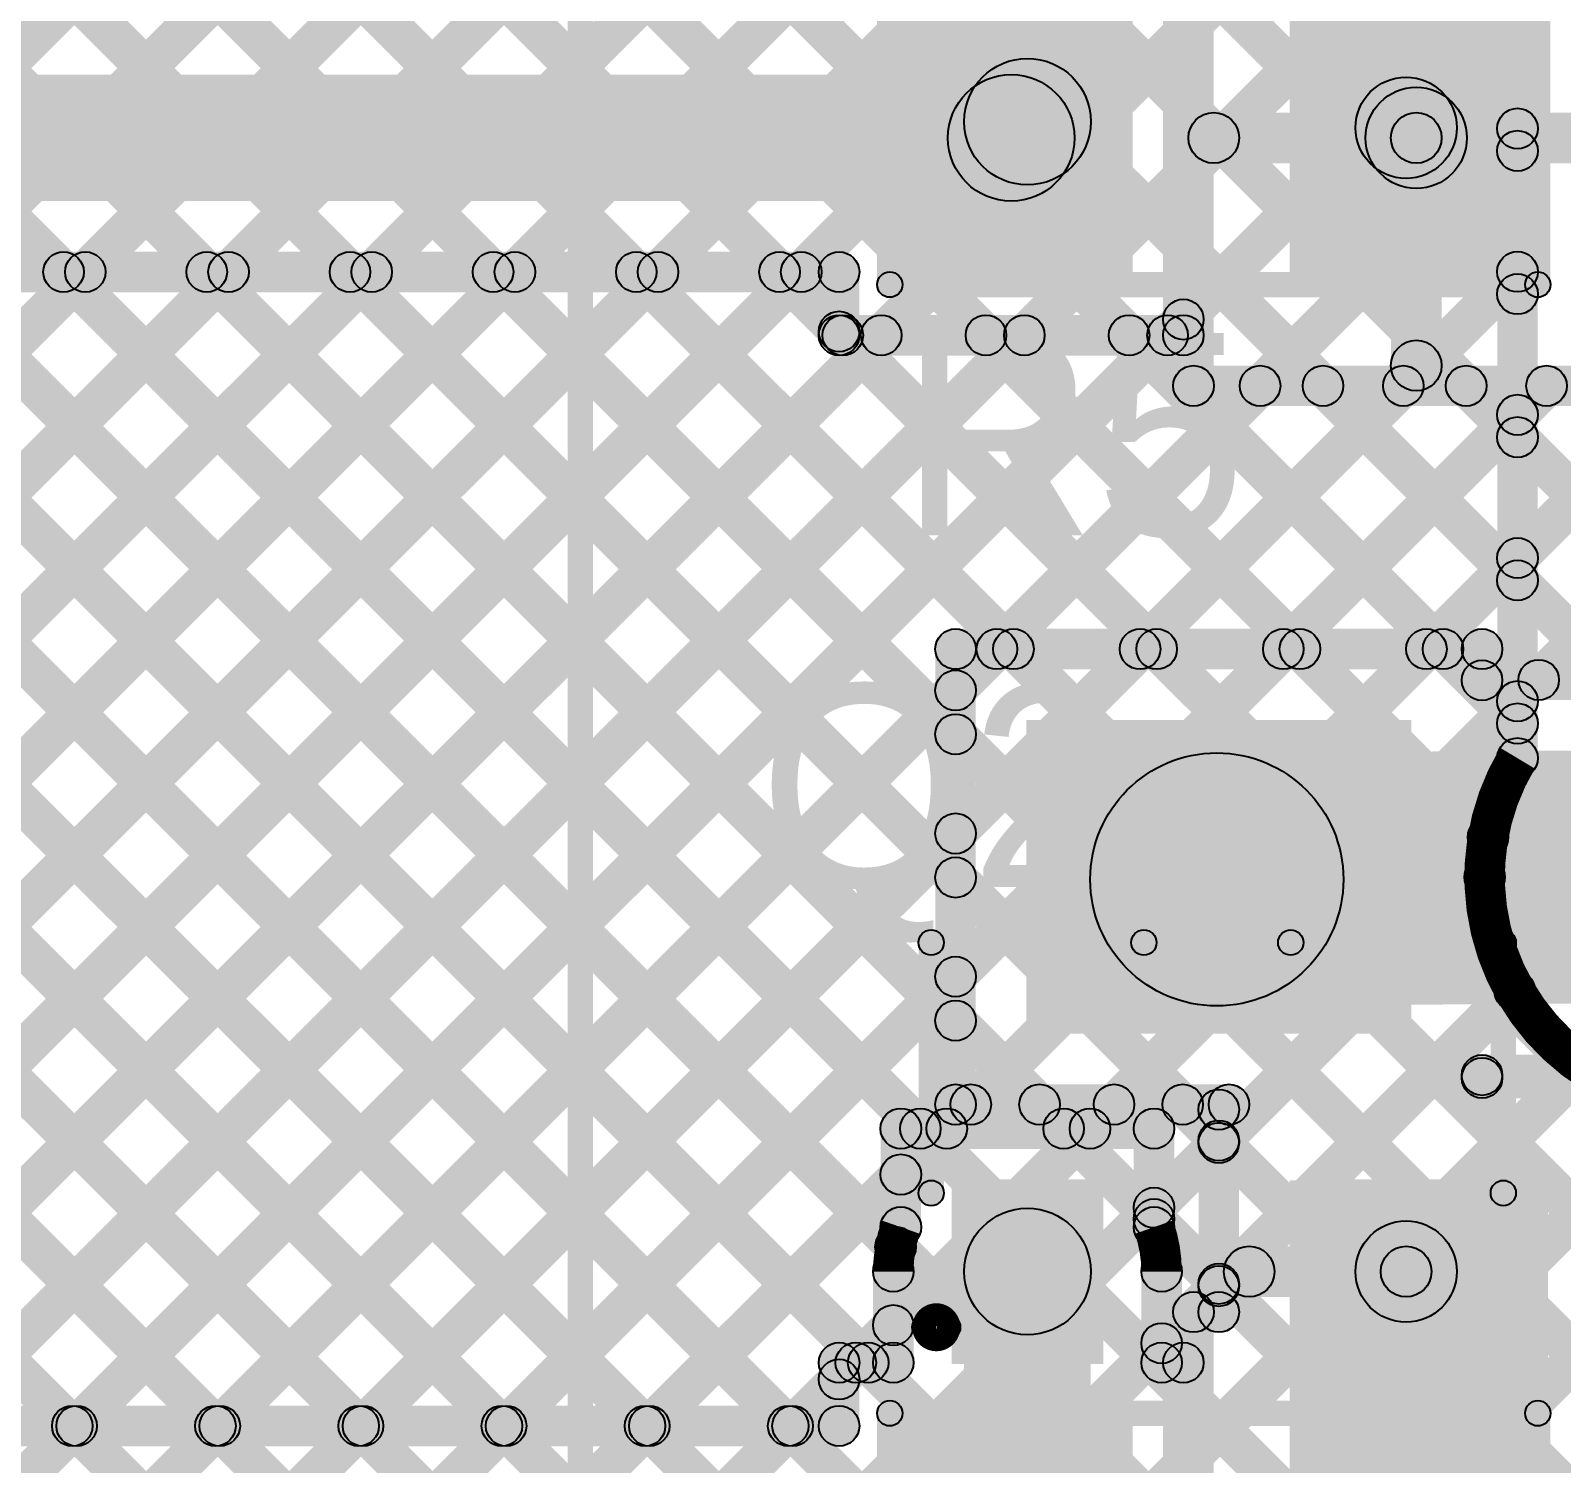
# Model space of a CAD drawing. Header units: millimetres. Extents: x 0.01 to 3.4, y 0.01 to 2.05.
# Drawn here: x 2.6513 to 2.9537, y 0.2621 to 0.5452 of the extents above; entities that cross this region are included whole.
import ezdxf

# ---------------------------------------------------------------- set-up
doc = ezdxf.new("R2010")
doc.units = ezdxf.units.MM
doc.header["$MEASUREMENT"] = 0
for name, color, linetype in [('BottomLayer', 5, 'Continuous'), ('TopLayer', 1, 'Continuous'), ('TopOverlay', 2, 'Continuous'), ('TopPaste', 8, 'Continuous'), ('TopSolder', 216, 'Continuous')]:
    doc.layers.add(name, color=color, linetype=linetype)

# ---------------------------------------------------------------- blocks, each defined once
blk = doc.blocks.new('ESP8285_6')
at = {"layer": 'TopOverlay'}
blk.add_hatch(color=2, dxfattribs=at).paths.add_polyline_path([(-0.16154, 1.61573), (-0.16154, 1.62073), (0.567, 1.62073), (0.567, 1.61573)])
blk = doc.blocks.new('RES_0805_37')
at = {"layer": 'TopLayer'}
for points in [[(-0.06, 0.025), (-0.02, 0.025), (-0.02, -0.025), (-0.06, -0.025)], [(0.02, 0.025), (0.06, 0.025), (0.06, -0.025), (0.02, -0.025)]]:
    blk.add_hatch(color=1, dxfattribs=at).paths.add_polyline_path(points)
at = {"layer": 'TopOverlay'}
h = blk.add_hatch(color=2, dxfattribs=at)
edge = h.paths.add_edge_path()
edge.add_arc((-0.064, 0.029), 0.0025, 0, 360)
h = blk.add_hatch(color=2, dxfattribs=at)
edge = h.paths.add_edge_path()
edge.add_arc((-0.064, 0.029), 0.0025, 0, 360)
for points in [[(0.064, 0.0315), (0.064, 0.0265), (-0.064, 0.0265), (-0.064, 0.0315)], [(-0.0665, 0.029), (-0.0615, 0.029), (-0.0615, -0.029), (-0.0665, -0.029)], [(0.0615, 0.029), (0.0665, 0.029), (0.0665, -0.029), (0.0615, -0.029)], [(0.064, -0.0265), (0.064, -0.0315), (-0.064, -0.0315), (-0.064, -0.0265)]]:
    blk.add_hatch(color=2, dxfattribs=at).paths.add_polyline_path(points)
h = blk.add_hatch(color=2, dxfattribs=at)
edge = h.paths.add_edge_path()
edge.add_arc((0.064, 0.029), 0.0025, 0, 360)
h = blk.add_hatch(color=2, dxfattribs=at)
edge = h.paths.add_edge_path()
edge.add_arc((0.064, 0.029), 0.0025, 0, 360)
h = blk.add_hatch(color=2, dxfattribs=at)
edge = h.paths.add_edge_path()
edge.add_arc((-0.064, -0.029), 0.0025, 0, 360)
h = blk.add_hatch(color=2, dxfattribs=at)
edge = h.paths.add_edge_path()
edge.add_arc((-0.064, -0.029), 0.0025, 0, 360)
h = blk.add_hatch(color=2, dxfattribs=at)
edge = h.paths.add_edge_path()
edge.add_arc((0.064, -0.029), 0.0025, 0, 360)
h = blk.add_hatch(color=2, dxfattribs=at)
edge = h.paths.add_edge_path()
edge.add_arc((0.064, -0.029), 0.0025, 0, 360)
at = {"layer": 'TopPaste'}
for points in [[(-0.06, 0.025), (-0.02, 0.025), (-0.02, -0.025), (-0.06, -0.025)], [(0.02, 0.025), (0.06, 0.025), (0.06, -0.025), (0.02, -0.025)]]:
    blk.add_hatch(color=8, dxfattribs=at).paths.add_polyline_path(points)
at = {"layer": 'TopSolder'}
for points in [[(-0.064, 0.029), (-0.016, 0.029), (-0.016, -0.029), (-0.064, -0.029)], [(0.016, 0.029), (0.064, 0.029), (0.064, -0.029), (0.016, -0.029)]]:
    blk.add_hatch(color=216, dxfattribs=at).paths.add_polyline_path(points)
at = {"layer": 'TopOverlay'}
for centre in [(-0.064, 0.029), (-0.064, 0.029), (0.064, 0.029), (0.064, 0.029), (-0.064, -0.029), (-0.064, -0.029), (0.064, -0.029), (0.064, -0.029)]:
    blk.add_circle(centre, 0.0025, dxfattribs=at)
blk = doc.blocks.new('RES_0805_52')
at = {"layer": 'TopLayer'}
for points in [[(-0.06, 0.025), (-0.02, 0.025), (-0.02, -0.025), (-0.06, -0.025)], [(0.02, 0.025), (0.06, 0.025), (0.06, -0.025), (0.02, -0.025)]]:
    blk.add_hatch(color=1, dxfattribs=at).paths.add_polyline_path(points)
at = {"layer": 'TopOverlay'}
h = blk.add_hatch(color=2, dxfattribs=at)
edge = h.paths.add_edge_path()
edge.add_arc((-0.064, 0.029), 0.0025, 0, 360)
h = blk.add_hatch(color=2, dxfattribs=at)
edge = h.paths.add_edge_path()
edge.add_arc((-0.064, 0.029), 0.0025, 0, 360)
for points in [[(0.064, 0.0315), (0.064, 0.0265), (-0.064, 0.0265), (-0.064, 0.0315)], [(-0.0665, 0.029), (-0.0615, 0.029), (-0.0615, -0.029), (-0.0665, -0.029)], [(0.0615, 0.029), (0.0665, 0.029), (0.0665, -0.029), (0.0615, -0.029)], [(0.064, -0.0265), (0.064, -0.0315), (-0.064, -0.0315), (-0.064, -0.0265)]]:
    blk.add_hatch(color=2, dxfattribs=at).paths.add_polyline_path(points)
h = blk.add_hatch(color=2, dxfattribs=at)
edge = h.paths.add_edge_path()
edge.add_arc((0.064, 0.029), 0.0025, 0, 360)
h = blk.add_hatch(color=2, dxfattribs=at)
edge = h.paths.add_edge_path()
edge.add_arc((0.064, 0.029), 0.0025, 0, 360)
h = blk.add_hatch(color=2, dxfattribs=at)
edge = h.paths.add_edge_path()
edge.add_arc((-0.064, -0.029), 0.0025, 0, 360)
h = blk.add_hatch(color=2, dxfattribs=at)
edge = h.paths.add_edge_path()
edge.add_arc((-0.064, -0.029), 0.0025, 0, 360)
h = blk.add_hatch(color=2, dxfattribs=at)
edge = h.paths.add_edge_path()
edge.add_arc((0.064, -0.029), 0.0025, 0, 360)
h = blk.add_hatch(color=2, dxfattribs=at)
edge = h.paths.add_edge_path()
edge.add_arc((0.064, -0.029), 0.0025, 0, 360)
at = {"layer": 'TopPaste'}
for points in [[(-0.06, 0.025), (-0.02, 0.025), (-0.02, -0.025), (-0.06, -0.025)], [(0.02, 0.025), (0.06, 0.025), (0.06, -0.025), (0.02, -0.025)]]:
    blk.add_hatch(color=8, dxfattribs=at).paths.add_polyline_path(points)
at = {"layer": 'TopSolder'}
for points in [[(-0.064, 0.029), (-0.016, 0.029), (-0.016, -0.029), (-0.064, -0.029)], [(0.016, 0.029), (0.064, 0.029), (0.064, -0.029), (0.016, -0.029)]]:
    blk.add_hatch(color=216, dxfattribs=at).paths.add_polyline_path(points)
at = {"layer": 'TopOverlay'}
for centre in [(-0.064, 0.029), (-0.064, 0.029), (0.064, 0.029), (0.064, 0.029), (-0.064, -0.029), (-0.064, -0.029), (0.064, -0.029), (0.064, -0.029)]:
    blk.add_circle(centre, 0.0025, dxfattribs=at)
blk = doc.blocks.new('SQ2308CES_T1_BE3_58')
at = {"layer": 'TopLayer'}
for points in [[(0.0264, 0.09173), (0.04841, 0.09173), (0.04841, 0.06323), (0.0264, 0.06323)], [(-0.011, 0.01425), (0.011, 0.01425), (0.011, -0.01425), (-0.011, -0.01425)], [(0.0638, 0.01425), (0.08581, 0.01425), (0.08581, -0.01425), (0.0638, -0.01425)]]:
    blk.add_hatch(color=1, dxfattribs=at).paths.add_polyline_path(points)
at = {"layer": 'TopOverlay'}
h = blk.add_hatch(color=2, dxfattribs=at)
edge = h.paths.add_edge_path()
edge.add_arc((-0.019, 0.065), 0.0025, 0, 360)
h = blk.add_hatch(color=2, dxfattribs=at)
edge = h.paths.add_edge_path()
edge.add_arc((-0.019, 0.065), 0.0025, 0, 360)
for points in [[(-0.019, 0.0625), (-0.019, 0.0675), (0.023, 0.0675), (0.023, 0.0625)], [(0.052, 0.0625), (0.052, 0.0675), (0.094, 0.0675), (0.094, 0.0625)], [(-0.0165, 0.01552), (-0.0215, 0.01552), (-0.0215, 0.065), (-0.0165, 0.065)], [(0.0965, 0.01552), (0.0915, 0.01552), (0.0915, 0.065), (0.0965, 0.065)]]:
    blk.add_hatch(color=2, dxfattribs=at).paths.add_polyline_path(points)
h = blk.add_hatch(color=2, dxfattribs=at)
edge = h.paths.add_edge_path()
edge.add_arc((0.023, 0.065), 0.0025, 0, 360)
h = blk.add_hatch(color=2, dxfattribs=at)
edge = h.paths.add_edge_path()
edge.add_arc((0.052, 0.065), 0.0025, 0, 360)
h = blk.add_hatch(color=2, dxfattribs=at)
edge = h.paths.add_edge_path()
edge.add_arc((0.094, 0.065), 0.0025, 0, 360)
h = blk.add_hatch(color=2, dxfattribs=at)
edge = h.paths.add_edge_path()
edge.add_arc((0.094, 0.065), 0.0025, 0, 360)
h = blk.add_hatch(color=2, dxfattribs=at)
edge = h.paths.add_edge_path()
edge.add_arc((-0.019, 0.01552), 0.0025, 0, 360)
h = blk.add_hatch(color=2, dxfattribs=at)
edge = h.paths.add_edge_path()
edge.add_arc((0.094, 0.01552), 0.0025, 0, 360)
h = blk.add_hatch(color=2, dxfattribs=at)
edge = h.paths.add_edge_path()
edge.add_arc((-0.02024, -0.011), 0.0025, 0, 360)
h = blk.add_hatch(color=2, dxfattribs=at)
edge = h.paths.add_edge_path()
edge.add_arc((-0.01576, -0.011), 0.0025, 0, 360)
at = {"layer": 'TopPaste'}
for points in [[(0.0264, 0.09173), (0.04841, 0.09173), (0.04841, 0.06323), (0.0264, 0.06323)], [(-0.011, 0.01425), (0.011, 0.01425), (0.011, -0.01425), (-0.011, -0.01425)], [(0.0638, 0.01425), (0.08581, 0.01425), (0.08581, -0.01425), (0.0638, -0.01425)]]:
    blk.add_hatch(color=8, dxfattribs=at).paths.add_polyline_path(points)
at = {"layer": 'TopSolder'}
for points in [[(0.0224, 0.09573), (0.05241, 0.09573), (0.05241, 0.05923), (0.0224, 0.05923)], [(-0.015, 0.01825), (0.015, 0.01825), (0.015, -0.01825), (-0.015, -0.01825)], [(0.0598, 0.01825), (0.08981, 0.01825), (0.08981, -0.01825), (0.0598, -0.01825)]]:
    blk.add_hatch(color=216, dxfattribs=at).paths.add_polyline_path(points)
at = {"layer": 'TopOverlay', "const_width": 0.005}
blk.add_lwpolyline([(-0.01576, -0.011, 1), (-0.02024, -0.011, 1)], format="xyb", close=True, dxfattribs=at)
at = {"layer": 'TopOverlay'}
for centre in [(-0.019, 0.065), (-0.019, 0.065), (0.023, 0.065), (0.052, 0.065), (0.094, 0.065), (0.094, 0.065), (-0.019, 0.01552), (0.094, 0.01552), (-0.02024, -0.011), (-0.01576, -0.011)]:
    blk.add_circle(centre, 0.0025, dxfattribs=at)

msp = doc.modelspace()

# ---------------------------------------------------------------- hatches: boundary and pattern name
at = {"layer": 'BottomLayer'}
for points in [[(2.34946, 1.11131), (2.35512, 1.11697), (2.94783, 0.52426), (2.94217, 0.5186)], [(2.33532, 1.09717), (2.34098, 1.10282), (2.94783, 0.49597), (2.94217, 0.49032)], [(2.32118, 1.08302), (2.32684, 1.08868), (2.94783, 0.46769), (2.94217, 0.46203)], [(2.39357, 0.11017), (2.38791, 0.11583), (3.35917, 1.08709), (3.36483, 1.08143)], [(2.30704, 1.06888), (2.31269, 1.07454), (2.94783, 0.4394), (2.94217, 0.43375)], [(2.2929, 1.05474), (2.29855, 1.0604), (2.94783, 0.41112), (2.94217, 0.40547)], [(2.42185, 0.11017), (2.4162, 0.11583), (3.35917, 1.0588), (3.36483, 1.05315)], [(2.27875, 1.0406), (2.28441, 1.04626), (2.94201, 0.38866), (2.93635, 0.383)], [(2.45014, 0.11017), (2.44448, 0.11583), (3.35917, 1.03052), (3.36483, 1.02486)], [(2.27717, 1.0139), (2.28283, 1.01955), (3.26355, 0.03883), (3.2579, 0.03317)], [(2.13817, 1.01148), (2.14383, 1.01713), (3.12213, 0.03883), (3.11648, 0.03317)], [(2.13817, 0.98319), (2.14383, 0.98885), (3.09385, 0.03883), (3.08819, 0.03317)], [(2.28362, 0.97916), (2.28928, 0.98482), (3.23527, 0.03883), (3.22961, 0.03317)], [(2.27702, 0.95749), (2.28267, 0.96314), (3.20699, 0.03883), (3.20133, 0.03317)], [(2.13817, 0.95491), (2.14383, 0.96056), (2.94881, 0.15558), (2.94316, 0.14992)], [(2.2631, 0.94311), (2.26876, 0.94877), (3.1787, 0.03883), (3.17304, 0.03317)], [(2.24209, 0.93584), (2.24774, 0.9415), (3.15042, 0.03883), (3.14476, 0.03317)], [(2.13817, 0.92662), (2.14383, 0.93228), (2.91834, 0.15777), (2.91268, 0.15212)], [(2.13817, 0.89834), (2.14383, 0.904), (2.89598, 0.15185), (2.89032, 0.14619)], [(2.14418, 0.86405), (2.14983, 0.86971), (2.87812, 0.14142), (2.87247, 0.13576)], [(2.13817, 0.84177), (2.14383, 0.84743), (2.86389, 0.12737), (2.85823, 0.12171)], [(2.13817, 0.81349), (2.14383, 0.81914), (2.84714, 0.11583), (2.84149, 0.11017)], [(2.13817, 0.7852), (2.14383, 0.79086), (2.81886, 0.11583), (2.8132, 0.11017)], [(2.22386, 0.11017), (2.21821, 0.11583), (2.88817, 0.78579), (2.89383, 0.78014)], [(2.25215, 0.11017), (2.24649, 0.11583), (2.88288, 0.75222), (2.88853, 0.74656)], [(2.28043, 0.11017), (2.27477, 0.11583), (2.88463, 0.72569), (2.89029, 0.72003)], [(2.30872, 0.11017), (2.30306, 0.11583), (2.89596, 0.70873), (2.90162, 0.70307)], [(2.36528, 0.11017), (2.35963, 0.11583), (2.94296, 0.69916), (2.94862, 0.6935)], [(2.337, 0.11017), (2.33134, 0.11583), (2.91384, 0.69833), (2.9195, 0.69267)], [(2.78955, 0.11017), (2.78389, 0.11583), (3.35917, 0.69111), (3.36483, 0.68545)], [(2.47842, 0.11017), (2.47276, 0.11583), (2.93593, 0.579), (2.94159, 0.57334)], [(2.50671, 0.11017), (2.50105, 0.11583), (2.94217, 0.55695), (2.94783, 0.55129)], [(2.949, 0.40143), (2.941, 0.40143), (2.941, 0.55757), (2.949, 0.55757)], [(2.53499, 0.11017), (2.52933, 0.11583), (2.94217, 0.52867), (2.94783, 0.52301)], [(2.56327, 0.11017), (2.55762, 0.11583), (2.94217, 0.50038), (2.94783, 0.49473)], [(2.59156, 0.11017), (2.5859, 0.11583), (2.94217, 0.4721), (2.94783, 0.46644)], [(2.61984, 0.11017), (2.61419, 0.11583), (2.94217, 0.44381), (2.94783, 0.43816)], [(2.64813, 0.11017), (2.64247, 0.11583), (2.94217, 0.41553), (2.94783, 0.40987)], [(2.67641, 0.11017), (2.67075, 0.11583), (2.93568, 0.38075), (2.94133, 0.37509)], [(2.7047, 0.11017), (2.69904, 0.11583), (2.9416, 0.35839), (2.94725, 0.35273)], [(2.73298, 0.11017), (2.72732, 0.11583), (2.95506, 0.34357), (2.96072, 0.33791)], [(2.76126, 0.11017), (2.75561, 0.11583), (2.97547, 0.33569), (2.98113, 0.33003)]]:
    msp.add_hatch(color=5, dxfattribs=at).paths.add_polyline_path(points)
h = msp.add_hatch(color=5, dxfattribs=at)
edge = h.paths.add_edge_path()
edge.add_arc((2.945, 0.52584), 0.004, 0, 360)
h = msp.add_hatch(color=5, dxfattribs=at)
edge = h.paths.add_edge_path()
edge.add_arc((2.945, 0.52143), 0.004, 0, 360)
h = msp.add_hatch(color=5, dxfattribs=at)
edge = h.paths.add_edge_path()
edge.add_arc((2.945, 0.49755), 0.004, 0, 360)
h = msp.add_hatch(color=5, dxfattribs=at)
edge = h.paths.add_edge_path()
edge.add_arc((2.945, 0.49314), 0.004, 0, 360)
h = msp.add_hatch(color=5, dxfattribs=at)
edge = h.paths.add_edge_path()
edge.add_arc((2.945, 0.46927), 0.004, 0, 360)
h = msp.add_hatch(color=5, dxfattribs=at)
edge = h.paths.add_edge_path()
edge.add_arc((2.945, 0.46486), 0.004, 0, 360)
h = msp.add_hatch(color=5, dxfattribs=at)
edge = h.paths.add_edge_path()
edge.add_arc((2.945, 0.44099), 0.004, 0, 360)
h = msp.add_hatch(color=5, dxfattribs=at)
edge = h.paths.add_edge_path()
edge.add_arc((2.945, 0.43658), 0.004, 0, 360)
h = msp.add_hatch(color=5, dxfattribs=at)
edge = h.paths.add_edge_path()
edge.add_arc((2.945, 0.4127), 0.004, 0, 360)
h = msp.add_hatch(color=5, dxfattribs=at)
edge = h.paths.add_edge_path()
edge.add_arc((2.945, 0.40829), 0.004, 0, 360)
h = msp.add_hatch(color=5, dxfattribs=at)
edge = h.paths.add_edge_path()
edge.add_arc((2.984, 0.378), 0.0315, 0, 360)
h = msp.add_hatch(color=5, dxfattribs=at)
edge = h.paths.add_edge_path()
edge.add_arc((2.945, 0.40143), 0.004, 0, 360)
h = msp.add_hatch(color=5, dxfattribs=at)
edge = h.paths.add_edge_path()
edge.add_arc((2.945, 0.40143), 0.004, 0, 360)
h = msp.add_hatch(color=5, dxfattribs=at)
edge = h.paths.add_edge_path()
edge.add_arc((2.93918, 0.38583), 0.004, 0, 360)
h = msp.add_hatch(color=5, dxfattribs=at)
edge = h.paths.add_edge_path()
edge.add_arc((2.9385, 0.37792), 0.004, 0, 360)
h = msp.add_hatch(color=5, dxfattribs=at)
edge = h.paths.add_edge_path()
edge.add_arc((2.94442, 0.35556), 0.004, 0, 360)
at = {"layer": 'TopLayer'}
for points in [[(2.9, 0.497), (2.945, 0.497), (2.945, 0.599), (2.9, 0.599)], [(2.8607, 0.5272), (2.8357, 0.5272), (2.8357, 0.58252), (2.8607, 0.58252)], [(2.933, 0.526), (2.913, 0.526), (2.913, 0.58252), (2.933, 0.58252)], [(2.885, 0.475), (2.877, 0.475), (2.877, 0.573), (2.885, 0.573)], [(2.883, 0.485), (2.875, 0.485), (2.875, 0.563), (2.883, 0.563)], [(2.29094, 0.5115), (2.29094, 0.5365), (2.845, 0.5365), (2.845, 0.5115)], [(2.85384, 0.51516), (2.83616, 0.53284), (2.83936, 0.53604), (2.85704, 0.51836)], [(2.91593, 0.51893), (2.93007, 0.53307), (2.93207, 0.53107), (2.91793, 0.51693)], [(2.885, 0.519), (2.885, 0.529), (2.925, 0.529), (2.925, 0.519)], [(2.925, 0.519), (2.925, 0.529), (2.965, 0.529), (2.965, 0.519)], [(2.93, 0.479), (2.92, 0.479), (2.92, 0.524), (2.93, 0.524)], [(2.92984, 0.42017), (2.92419, 0.42583), (3.01027, 0.51192), (3.01593, 0.50626)], [(2.29094, 0.4935), (2.29094, 0.5015), (2.811, 0.5015), (2.811, 0.4935)], [(2.4287, 0.49467), (2.43436, 0.50033), (2.66236, 0.27233), (2.6567, 0.26667)], [(2.45699, 0.49467), (2.46264, 0.50033), (2.69064, 0.27233), (2.68499, 0.26667)], [(2.47287, 0.30261), (2.46721, 0.30827), (2.65927, 0.50033), (2.66493, 0.49467)], [(2.48701, 0.28847), (2.48135, 0.29412), (2.68756, 0.50033), (2.69322, 0.49467)], [(2.48527, 0.49467), (2.49093, 0.50033), (2.71893, 0.27233), (2.71327, 0.26667)], [(2.50115, 0.27432), (2.4955, 0.27998), (2.71584, 0.50033), (2.7215, 0.49467)], [(2.51355, 0.49467), (2.51921, 0.50033), (2.74721, 0.27233), (2.74155, 0.26667)], [(2.52178, 0.26667), (2.51613, 0.27233), (2.74413, 0.50033), (2.74978, 0.49467)], [(2.54184, 0.49467), (2.5475, 0.50033), (2.7755, 0.27233), (2.76984, 0.26667)], [(2.55007, 0.26667), (2.54441, 0.27233), (2.77241, 0.50033), (2.77807, 0.49467)], [(2.57012, 0.49467), (2.57578, 0.50033), (2.80378, 0.27233), (2.79812, 0.26667)], [(2.57835, 0.26667), (2.5727, 0.27233), (2.8007, 0.50033), (2.80635, 0.49467)], [(2.59841, 0.49467), (2.60406, 0.50033), (2.81956, 0.28483), (2.81391, 0.27917)], [(2.62669, 0.49467), (2.63235, 0.50033), (2.82498, 0.3077), (2.81932, 0.30204)], [(2.65498, 0.49467), (2.66063, 0.50033), (2.82988, 0.33108), (2.82422, 0.32542)], [(2.68326, 0.49467), (2.68892, 0.50033), (2.83683, 0.35242), (2.83117, 0.34676)], [(2.71154, 0.49467), (2.7172, 0.50033), (2.83683, 0.3807), (2.83117, 0.37504)], [(2.73983, 0.49467), (2.74549, 0.50033), (2.83683, 0.40899), (2.83117, 0.40333)], [(2.76811, 0.49467), (2.77377, 0.50033), (2.84827, 0.42583), (2.84261, 0.42017)], [(2.7964, 0.49467), (2.80205, 0.50033), (2.81383, 0.48855), (2.80817, 0.4829)], [(2.815, 0.485), (2.807, 0.485), (2.807, 0.4975), (2.815, 0.4975)], [(2.87871, 0.48217), (2.87305, 0.48783), (2.87617, 0.49095), (2.88183, 0.48529)], [(2.60664, 0.26667), (2.60098, 0.27233), (2.81648, 0.48783), (2.82214, 0.48217)], [(2.63492, 0.26667), (2.62926, 0.27233), (2.84476, 0.48783), (2.85042, 0.48217)], [(2.66321, 0.26667), (2.65755, 0.27233), (2.87305, 0.48783), (2.87871, 0.48217)], [(2.8089, 0.48217), (2.81455, 0.48783), (2.87655, 0.42583), (2.8709, 0.42017)], [(2.811, 0.481), (2.811, 0.489), (2.879, 0.489), (2.879, 0.481)], [(2.83718, 0.48217), (2.84284, 0.48783), (2.90484, 0.42583), (2.89918, 0.42017)], [(2.86547, 0.48217), (2.87112, 0.48783), (2.93312, 0.42583), (2.92747, 0.42017)], [(2.95202, 0.41406), (2.94636, 0.41972), (3.01027, 0.48363), (3.01593, 0.47798)], [(2.84499, 0.42017), (2.83933, 0.42583), (2.89133, 0.47783), (2.89699, 0.47217)], [(2.87327, 0.42017), (2.86762, 0.42583), (2.91962, 0.47783), (2.92527, 0.47217)], [(2.881, 0.471), (2.881, 0.479), (2.969, 0.479), (2.969, 0.471)], [(2.90156, 0.42017), (2.8959, 0.42583), (2.9479, 0.47783), (2.95356, 0.47217)], [(2.90375, 0.47217), (2.9094, 0.47783), (2.96597, 0.42126), (2.96031, 0.4156)], [(2.93203, 0.47217), (2.93769, 0.47783), (2.98926, 0.42626), (2.9836, 0.4206)], [(2.834, 0.419), (2.834, 0.427), (2.938, 0.427), (2.938, 0.419)], [(2.83683, 0.41201), (2.83117, 0.41767), (2.83933, 0.42583), (2.84499, 0.42017)], [(2.838, 0.333), (2.83, 0.333), (2.83, 0.423), (2.838, 0.423)], [(2.942, 0.41682), (2.934, 0.41682), (2.934, 0.423), (2.942, 0.423)], [(2.93803, 0.41282), (2.93797, 0.42082), (2.96049, 0.42097), (2.96054, 0.41297)], [(2.69149, 0.26667), (2.68583, 0.27233), (2.83117, 0.41767), (2.83683, 0.41201)], [(2.848, 0.347), (2.924, 0.347), (2.924, 0.409), (2.848, 0.409)], [(2.88576, 0.35248), (2.88544, 0.40248), (2.98384, 0.40312), (2.98416, 0.35312)], [(2.71977, 0.26667), (2.71412, 0.27233), (2.83117, 0.38938), (2.83683, 0.38373)], [(2.74806, 0.26667), (2.7424, 0.27233), (2.83117, 0.3611), (2.83683, 0.35544)], [(2.93803, 0.33482), (2.93797, 0.34282), (2.96061, 0.34296), (2.96066, 0.33496)], [(2.938, 0.33425), (2.938, 0.34225), (2.958, 0.34225), (2.958, 0.33425)], [(2.83509, 0.32542), (2.82944, 0.33108), (2.83419, 0.33583), (2.83984, 0.33017)], [(2.834, 0.329), (2.834, 0.337), (2.888, 0.337), (2.888, 0.329)], [(2.84776, 0.33017), (2.85342, 0.33583), (2.85817, 0.33108), (2.85251, 0.32542)], [(2.86338, 0.32542), (2.85772, 0.33108), (2.86247, 0.33583), (2.86813, 0.33017)], [(2.87604, 0.33017), (2.8817, 0.33583), (2.88883, 0.3287), (2.88317, 0.32304)], [(2.82319, 0.32425), (2.82319, 0.33225), (2.8732, 0.33225), (2.8732, 0.32425)], [(2.89, 0.292), (2.882, 0.292), (2.882, 0.332), (2.89, 0.332)], [(2.82719, 0.30878), (2.81919, 0.30878), (2.81919, 0.32825), (2.82719, 0.32825)], [(2.8772, 0.30878), (2.8692, 0.30878), (2.8692, 0.32825), (2.8772, 0.32825)], [(2.87603, 0.30979), (2.87037, 0.31545), (2.88317, 0.32825), (2.88883, 0.32259)], [(2.77634, 0.26667), (2.77069, 0.27233), (2.82036, 0.32201), (2.82602, 0.31635)], [(2.9, 0.216), (2.951, 0.216), (2.951, 0.318), (2.9, 0.318)], [(2.87037, 0.30756), (2.87603, 0.31322), (2.88883, 0.30042), (2.88317, 0.29476)], [(2.892, 0.295), (2.892, 0.305), (2.923, 0.305), (2.923, 0.295)], [(2.8257, 0.282), (2.8177, 0.282), (2.8177, 0.3), (2.8257, 0.3)], [(2.8607, 0.2462), (2.8357, 0.2462), (2.8357, 0.3), (2.8607, 0.3)], [(2.8787, 0.282), (2.8707, 0.282), (2.8707, 0.3), (2.8787, 0.3)], [(2.87753, 0.283), (2.87187, 0.28866), (2.88317, 0.29996), (2.88883, 0.2943)], [(2.933, 0.245), (2.913, 0.245), (2.913, 0.3), (2.933, 0.3)], [(2.881, 0.288), (2.881, 0.296), (2.886, 0.296), (2.886, 0.288)], [(2.81713, 0.27917), (2.81147, 0.28483), (2.81887, 0.29223), (2.82453, 0.28657)], [(2.885, 0.194), (2.877, 0.194), (2.877, 0.292), (2.885, 0.292)], [(2.81383, 0.27587), (2.80817, 0.28153), (2.81147, 0.28483), (2.81713, 0.27917)], [(2.811, 0.278), (2.811, 0.286), (2.8217, 0.286), (2.8217, 0.278)], [(2.8747, 0.278), (2.8747, 0.286), (2.879, 0.286), (2.879, 0.278)], [(2.80463, 0.26667), (2.79897, 0.27233), (2.80817, 0.28153), (2.81383, 0.27587)], [(2.815, 0.2695), (2.807, 0.2695), (2.807, 0.282), (2.815, 0.282)], [(2.883, 0.204), (2.875, 0.204), (2.875, 0.282), (2.883, 0.282)], [(2.50598, 0.2655), (2.50598, 0.2735), (2.811, 0.2735), (2.811, 0.2655)]]:
    msp.add_hatch(color=1, dxfattribs=at).paths.add_polyline_path(points)
h = msp.add_hatch(color=1, dxfattribs=at)
edge = h.paths.add_edge_path()
edge.add_arc((2.8482, 0.5272), 0.0125, 0, 360)
h = msp.add_hatch(color=1, dxfattribs=at)
edge = h.paths.add_edge_path()
edge.add_arc((2.8482, 0.5272), 0.0125, 0, 360)
h = msp.add_hatch(color=1, dxfattribs=at)
edge = h.paths.add_edge_path()
edge.add_arc((2.845, 0.524), 0.0125, 0, 360)
h = msp.add_hatch(color=1, dxfattribs=at)
edge = h.paths.add_edge_path()
edge.add_arc((2.845, 0.524), 0.0125, 0, 360)
h = msp.add_hatch(color=1, dxfattribs=at)
edge = h.paths.add_edge_path()
edge.add_arc((2.923, 0.526), 0.01, 0, 360)
h = msp.add_hatch(color=1, dxfattribs=at)
edge = h.paths.add_edge_path()
edge.add_arc((2.923, 0.526), 0.01, 0, 360)
h = msp.add_hatch(color=1, dxfattribs=at)
edge = h.paths.add_edge_path()
edge.add_arc((2.925, 0.524), 0.01, 0, 360)
h = msp.add_hatch(color=1, dxfattribs=at)
edge = h.paths.add_edge_path()
edge.add_arc((2.885, 0.524), 0.005, 0, 360)
h = msp.add_hatch(color=1, dxfattribs=at)
edge = h.paths.add_edge_path()
edge.add_arc((2.925, 0.524), 0.005, 0, 360)
h = msp.add_hatch(color=1, dxfattribs=at)
edge = h.paths.add_edge_path()
edge.add_arc((2.925, 0.524), 0.005, 0, 360)
h = msp.add_hatch(color=1, dxfattribs=at)
edge = h.paths.add_edge_path()
edge.add_arc((2.925, 0.524), 0.005, 0, 360)
h = msp.add_hatch(color=1, dxfattribs=at)
edge = h.paths.add_edge_path()
edge.add_arc((2.6578, 0.4975), 0.004, 0, 360)
h = msp.add_hatch(color=1, dxfattribs=at)
edge = h.paths.add_edge_path()
edge.add_arc((2.6621, 0.4975), 0.004, 0, 360)
h = msp.add_hatch(color=1, dxfattribs=at)
edge = h.paths.add_edge_path()
edge.add_arc((2.68609, 0.4975), 0.004, 0, 360)
h = msp.add_hatch(color=1, dxfattribs=at)
edge = h.paths.add_edge_path()
edge.add_arc((2.69039, 0.4975), 0.004, 0, 360)
h = msp.add_hatch(color=1, dxfattribs=at)
edge = h.paths.add_edge_path()
edge.add_arc((2.71437, 0.4975), 0.004, 0, 360)
h = msp.add_hatch(color=1, dxfattribs=at)
edge = h.paths.add_edge_path()
edge.add_arc((2.71867, 0.4975), 0.004, 0, 360)
h = msp.add_hatch(color=1, dxfattribs=at)
edge = h.paths.add_edge_path()
edge.add_arc((2.74266, 0.4975), 0.004, 0, 360)
h = msp.add_hatch(color=1, dxfattribs=at)
edge = h.paths.add_edge_path()
edge.add_arc((2.74696, 0.4975), 0.004, 0, 360)
h = msp.add_hatch(color=1, dxfattribs=at)
edge = h.paths.add_edge_path()
edge.add_arc((2.77094, 0.4975), 0.004, 0, 360)
h = msp.add_hatch(color=1, dxfattribs=at)
edge = h.paths.add_edge_path()
edge.add_arc((2.77524, 0.4975), 0.004, 0, 360)
h = msp.add_hatch(color=1, dxfattribs=at)
edge = h.paths.add_edge_path()
edge.add_arc((2.79923, 0.4975), 0.004, 0, 360)
h = msp.add_hatch(color=1, dxfattribs=at)
edge = h.paths.add_edge_path()
edge.add_arc((2.80352, 0.4975), 0.004, 0, 360)
h = msp.add_hatch(color=1, dxfattribs=at)
edge = h.paths.add_edge_path()
edge.add_arc((2.811, 0.4975), 0.004, 0, 360)
h = msp.add_hatch(color=1, dxfattribs=at)
edge = h.paths.add_edge_path()
edge.add_arc((2.811, 0.4975), 0.004, 0, 360)
h = msp.add_hatch(color=1, dxfattribs=at)
edge = h.paths.add_edge_path()
edge.add_arc((2.879, 0.48812), 0.004, 0, 360)
h = msp.add_hatch(color=1, dxfattribs=at)
edge = h.paths.add_edge_path()
edge.add_arc((2.811, 0.48573), 0.004, 0, 360)
h = msp.add_hatch(color=1, dxfattribs=at)
edge = h.paths.add_edge_path()
edge.add_arc((2.811, 0.485), 0.004, 0, 360)
h = msp.add_hatch(color=1, dxfattribs=at)
edge = h.paths.add_edge_path()
edge.add_arc((2.811, 0.485), 0.004, 0, 360)
h = msp.add_hatch(color=1, dxfattribs=at)
edge = h.paths.add_edge_path()
edge.add_arc((2.81173, 0.485), 0.004, 0, 360)
h = msp.add_hatch(color=1, dxfattribs=at)
edge = h.paths.add_edge_path()
edge.add_arc((2.81931, 0.485), 0.004, 0, 360)
h = msp.add_hatch(color=1, dxfattribs=at)
edge = h.paths.add_edge_path()
edge.add_arc((2.84001, 0.485), 0.004, 0, 360)
h = msp.add_hatch(color=1, dxfattribs=at)
edge = h.paths.add_edge_path()
edge.add_arc((2.84759, 0.485), 0.004, 0, 360)
h = msp.add_hatch(color=1, dxfattribs=at)
edge = h.paths.add_edge_path()
edge.add_arc((2.86829, 0.485), 0.004, 0, 360)
h = msp.add_hatch(color=1, dxfattribs=at)
edge = h.paths.add_edge_path()
edge.add_arc((2.87588, 0.485), 0.004, 0, 360)
h = msp.add_hatch(color=1, dxfattribs=at)
edge = h.paths.add_edge_path()
edge.add_arc((2.87588, 0.485), 0.004, 0, 360)
h = msp.add_hatch(color=1, dxfattribs=at)
edge = h.paths.add_edge_path()
edge.add_arc((2.879, 0.485), 0.004, 0, 360)
h = msp.add_hatch(color=1, dxfattribs=at)
edge = h.paths.add_edge_path()
edge.add_arc((2.879, 0.485), 0.004, 0, 360)
h = msp.add_hatch(color=1, dxfattribs=at)
edge = h.paths.add_edge_path()
edge.add_arc((2.925, 0.479), 0.005, 0, 360)
h = msp.add_hatch(color=1, dxfattribs=at)
edge = h.paths.add_edge_path()
edge.add_arc((2.881, 0.475), 0.004, 0, 360)
h = msp.add_hatch(color=1, dxfattribs=at)
edge = h.paths.add_edge_path()
edge.add_arc((2.881, 0.475), 0.004, 0, 360)
h = msp.add_hatch(color=1, dxfattribs=at)
edge = h.paths.add_edge_path()
edge.add_arc((2.89416, 0.475), 0.004, 0, 360)
h = msp.add_hatch(color=1, dxfattribs=at)
edge = h.paths.add_edge_path()
edge.add_arc((2.90658, 0.475), 0.004, 0, 360)
h = msp.add_hatch(color=1, dxfattribs=at)
edge = h.paths.add_edge_path()
edge.add_arc((2.92245, 0.475), 0.004, 0, 360)
h = msp.add_hatch(color=1, dxfattribs=at)
edge = h.paths.add_edge_path()
edge.add_arc((2.93486, 0.475), 0.004, 0, 360)
h = msp.add_hatch(color=1, dxfattribs=at)
edge = h.paths.add_edge_path()
edge.add_arc((2.95073, 0.475), 0.004, 0, 360)
h = msp.add_hatch(color=1, dxfattribs=at)
edge = h.paths.add_edge_path()
edge.add_arc((2.834, 0.423), 0.004, 0, 360)
h = msp.add_hatch(color=1, dxfattribs=at)
edge = h.paths.add_edge_path()
edge.add_arc((2.834, 0.423), 0.004, 0, 360)
h = msp.add_hatch(color=1, dxfattribs=at)
edge = h.paths.add_edge_path()
edge.add_arc((2.84216, 0.423), 0.004, 0, 360)
h = msp.add_hatch(color=1, dxfattribs=at)
edge = h.paths.add_edge_path()
edge.add_arc((2.84216, 0.423), 0.004, 0, 360)
h = msp.add_hatch(color=1, dxfattribs=at)
edge = h.paths.add_edge_path()
edge.add_arc((2.84544, 0.423), 0.004, 0, 360)
h = msp.add_hatch(color=1, dxfattribs=at)
edge = h.paths.add_edge_path()
edge.add_arc((2.87045, 0.423), 0.004, 0, 360)
h = msp.add_hatch(color=1, dxfattribs=at)
edge = h.paths.add_edge_path()
edge.add_arc((2.87373, 0.423), 0.004, 0, 360)
h = msp.add_hatch(color=1, dxfattribs=at)
edge = h.paths.add_edge_path()
edge.add_arc((2.89873, 0.423), 0.004, 0, 360)
h = msp.add_hatch(color=1, dxfattribs=at)
edge = h.paths.add_edge_path()
edge.add_arc((2.90201, 0.423), 0.004, 0, 360)
h = msp.add_hatch(color=1, dxfattribs=at)
edge = h.paths.add_edge_path()
edge.add_arc((2.92701, 0.423), 0.004, 0, 360)
h = msp.add_hatch(color=1, dxfattribs=at)
edge = h.paths.add_edge_path()
edge.add_arc((2.93029, 0.423), 0.004, 0, 360)
h = msp.add_hatch(color=1, dxfattribs=at)
edge = h.paths.add_edge_path()
edge.add_arc((2.938, 0.423), 0.004, 0, 360)
h = msp.add_hatch(color=1, dxfattribs=at)
edge = h.paths.add_edge_path()
edge.add_arc((2.938, 0.423), 0.004, 0, 360)
h = msp.add_hatch(color=1, dxfattribs=at)
edge = h.paths.add_edge_path()
edge.add_arc((2.938, 0.41682), 0.004, 0, 360)
h = msp.add_hatch(color=1, dxfattribs=at)
edge = h.paths.add_edge_path()
edge.add_arc((2.938, 0.41682), 0.004, 0, 360)
h = msp.add_hatch(color=1, dxfattribs=at)
edge = h.paths.add_edge_path()
edge.add_arc((2.94919, 0.41689), 0.004, 0, 360)
h = msp.add_hatch(color=1, dxfattribs=at)
edge = h.paths.add_edge_path()
edge.add_arc((2.834, 0.41484), 0.004, 0, 360)
h = msp.add_hatch(color=1, dxfattribs=at)
edge = h.paths.add_edge_path()
edge.add_arc((2.834, 0.41484), 0.004, 0, 360)
h = msp.add_hatch(color=1, dxfattribs=at)
edge = h.paths.add_edge_path()
edge.add_arc((2.834, 0.40616), 0.004, 0, 360)
h = msp.add_hatch(color=1, dxfattribs=at)
edge = h.paths.add_edge_path()
edge.add_arc((2.984, 0.378), 0.0315, 0, 360)
h = msp.add_hatch(color=1, dxfattribs=at)
edge = h.paths.add_edge_path()
edge.add_arc((2.8856, 0.37748), 0.025, 0, 360)
h = msp.add_hatch(color=1, dxfattribs=at)
edge = h.paths.add_edge_path()
edge.add_arc((2.834, 0.38655), 0.004, 0, 360)
h = msp.add_hatch(color=1, dxfattribs=at)
edge = h.paths.add_edge_path()
edge.add_arc((2.834, 0.37787), 0.004, 0, 360)
h = msp.add_hatch(color=1, dxfattribs=at)
edge = h.paths.add_edge_path()
edge.add_arc((2.834, 0.35827), 0.004, 0, 360)
h = msp.add_hatch(color=1, dxfattribs=at)
edge = h.paths.add_edge_path()
edge.add_arc((2.834, 0.34959), 0.004, 0, 360)
h = msp.add_hatch(color=1, dxfattribs=at)
edge = h.paths.add_edge_path()
edge.add_arc((2.938, 0.33882), 0.004, 0, 360)
h = msp.add_hatch(color=1, dxfattribs=at)
edge = h.paths.add_edge_path()
edge.add_arc((2.938, 0.33825), 0.004, 0, 360)
h = msp.add_hatch(color=1, dxfattribs=at)
edge = h.paths.add_edge_path()
edge.add_arc((2.834, 0.333), 0.004, 0, 360)
h = msp.add_hatch(color=1, dxfattribs=at)
edge = h.paths.add_edge_path()
edge.add_arc((2.834, 0.333), 0.004, 0, 360)
h = msp.add_hatch(color=1, dxfattribs=at)
edge = h.paths.add_edge_path()
edge.add_arc((2.83701, 0.333), 0.004, 0, 360)
h = msp.add_hatch(color=1, dxfattribs=at)
edge = h.paths.add_edge_path()
edge.add_arc((2.85059, 0.333), 0.004, 0, 360)
h = msp.add_hatch(color=1, dxfattribs=at)
edge = h.paths.add_edge_path()
edge.add_arc((2.8653, 0.333), 0.004, 0, 360)
h = msp.add_hatch(color=1, dxfattribs=at)
edge = h.paths.add_edge_path()
edge.add_arc((2.87887, 0.333), 0.004, 0, 360)
h = msp.add_hatch(color=1, dxfattribs=at)
edge = h.paths.add_edge_path()
edge.add_arc((2.886, 0.332), 0.004, 0, 360)
h = msp.add_hatch(color=1, dxfattribs=at)
edge = h.paths.add_edge_path()
edge.add_arc((2.888, 0.333), 0.004, 0, 360)
h = msp.add_hatch(color=1, dxfattribs=at)
edge = h.paths.add_edge_path()
edge.add_arc((2.82319, 0.32825), 0.004, 0, 360)
h = msp.add_hatch(color=1, dxfattribs=at)
edge = h.paths.add_edge_path()
edge.add_arc((2.82319, 0.32825), 0.004, 0, 360)
h = msp.add_hatch(color=1, dxfattribs=at)
edge = h.paths.add_edge_path()
edge.add_arc((2.82705, 0.32825), 0.004, 0, 360)
h = msp.add_hatch(color=1, dxfattribs=at)
edge = h.paths.add_edge_path()
edge.add_arc((2.83227, 0.32825), 0.004, 0, 360)
h = msp.add_hatch(color=1, dxfattribs=at)
edge = h.paths.add_edge_path()
edge.add_arc((2.85534, 0.32825), 0.004, 0, 360)
h = msp.add_hatch(color=1, dxfattribs=at)
edge = h.paths.add_edge_path()
edge.add_arc((2.86055, 0.32825), 0.004, 0, 360)
h = msp.add_hatch(color=1, dxfattribs=at)
edge = h.paths.add_edge_path()
edge.add_arc((2.8732, 0.32825), 0.004, 0, 360)
h = msp.add_hatch(color=1, dxfattribs=at)
edge = h.paths.add_edge_path()
edge.add_arc((2.8732, 0.32825), 0.004, 0, 360)
h = msp.add_hatch(color=1, dxfattribs=at)
edge = h.paths.add_edge_path()
edge.add_arc((2.886, 0.32587), 0.004, 0, 360)
h = msp.add_hatch(color=1, dxfattribs=at)
edge = h.paths.add_edge_path()
edge.add_arc((2.886, 0.32542), 0.004, 0, 360)
h = msp.add_hatch(color=1, dxfattribs=at)
edge = h.paths.add_edge_path()
edge.add_arc((2.82319, 0.31918), 0.004, 0, 360)
h = msp.add_hatch(color=1, dxfattribs=at)
edge = h.paths.add_edge_path()
edge.add_arc((2.8732, 0.31262), 0.004, 0, 360)
h = msp.add_hatch(color=1, dxfattribs=at)
edge = h.paths.add_edge_path()
edge.add_arc((2.82319, 0.30878), 0.004, 0, 360)
h = msp.add_hatch(color=1, dxfattribs=at)
edge = h.paths.add_edge_path()
edge.add_arc((2.82319, 0.30878), 0.004, 0, 360)
h = msp.add_hatch(color=1, dxfattribs=at)
edge = h.paths.add_edge_path()
edge.add_arc((2.8482, 0.3), 0.0125, 0, 360)
h = msp.add_hatch(color=1, dxfattribs=at)
edge = h.paths.add_edge_path()
edge.add_arc((2.8732, 0.31039), 0.004, 0, 360)
h = msp.add_hatch(color=1, dxfattribs=at)
edge = h.paths.add_edge_path()
edge.add_arc((2.8732, 0.30878), 0.004, 0, 360)
h = msp.add_hatch(color=1, dxfattribs=at)
edge = h.paths.add_edge_path()
edge.add_arc((2.8732, 0.30878), 0.004, 0, 360)
h = msp.add_hatch(color=1, dxfattribs=at)
edge = h.paths.add_edge_path()
edge.add_arc((2.82215, 0.30487), 0.004, 0, 360)
h = msp.add_hatch(color=1, dxfattribs=at)
edge = h.paths.add_edge_path()
edge.add_arc((2.923, 0.3), 0.01, 0, 360)
h = msp.add_hatch(color=1, dxfattribs=at)
edge = h.paths.add_edge_path()
edge.add_arc((2.8217, 0.3), 0.004, 0, 360)
h = msp.add_hatch(color=1, dxfattribs=at)
edge = h.paths.add_edge_path()
edge.add_arc((2.8217, 0.3), 0.004, 0, 360)
h = msp.add_hatch(color=1, dxfattribs=at)
edge = h.paths.add_edge_path()
edge.add_arc((2.8747, 0.3), 0.004, 0, 360)
h = msp.add_hatch(color=1, dxfattribs=at)
edge = h.paths.add_edge_path()
edge.add_arc((2.8747, 0.3), 0.004, 0, 360)
h = msp.add_hatch(color=1, dxfattribs=at)
edge = h.paths.add_edge_path()
edge.add_arc((2.892, 0.3), 0.005, 0, 360)
h = msp.add_hatch(color=1, dxfattribs=at)
edge = h.paths.add_edge_path()
edge.add_arc((2.923, 0.3), 0.005, 0, 360)
h = msp.add_hatch(color=1, dxfattribs=at)
edge = h.paths.add_edge_path()
edge.add_arc((2.886, 0.29759), 0.004, 0, 360)
h = msp.add_hatch(color=1, dxfattribs=at)
edge = h.paths.add_edge_path()
edge.add_arc((2.886, 0.29713), 0.004, 0, 360)
h = msp.add_hatch(color=1, dxfattribs=at)
edge = h.paths.add_edge_path()
edge.add_arc((2.8217, 0.2894), 0.004, 0, 360)
h = msp.add_hatch(color=1, dxfattribs=at)
edge = h.paths.add_edge_path()
edge.add_arc((2.881, 0.292), 0.004, 0, 360)
h = msp.add_hatch(color=1, dxfattribs=at)
edge = h.paths.add_edge_path()
edge.add_arc((2.881, 0.292), 0.004, 0, 360)
h = msp.add_hatch(color=1, dxfattribs=at)
edge = h.paths.add_edge_path()
edge.add_arc((2.886, 0.292), 0.004, 0, 360)
h = msp.add_hatch(color=1, dxfattribs=at)
edge = h.paths.add_edge_path()
edge.add_arc((2.886, 0.292), 0.004, 0, 360)
h = msp.add_hatch(color=1, dxfattribs=at)
edge = h.paths.add_edge_path()
edge.add_arc((2.8747, 0.28583), 0.004, 0, 360)
h = msp.add_hatch(color=1, dxfattribs=at)
edge = h.paths.add_edge_path()
edge.add_arc((2.811, 0.282), 0.004, 0, 360)
h = msp.add_hatch(color=1, dxfattribs=at)
edge = h.paths.add_edge_path()
edge.add_arc((2.811, 0.282), 0.004, 0, 360)
h = msp.add_hatch(color=1, dxfattribs=at)
edge = h.paths.add_edge_path()
edge.add_arc((2.8143, 0.282), 0.004, 0, 360)
h = msp.add_hatch(color=1, dxfattribs=at)
edge = h.paths.add_edge_path()
edge.add_arc((2.8143, 0.282), 0.004, 0, 360)
h = msp.add_hatch(color=1, dxfattribs=at)
edge = h.paths.add_edge_path()
edge.add_arc((2.81674, 0.282), 0.004, 0, 360)
h = msp.add_hatch(color=1, dxfattribs=at)
edge = h.paths.add_edge_path()
edge.add_arc((2.8217, 0.282), 0.004, 0, 360)
h = msp.add_hatch(color=1, dxfattribs=at)
edge = h.paths.add_edge_path()
edge.add_arc((2.8217, 0.282), 0.004, 0, 360)
h = msp.add_hatch(color=1, dxfattribs=at)
edge = h.paths.add_edge_path()
edge.add_arc((2.8747, 0.282), 0.004, 0, 360)
h = msp.add_hatch(color=1, dxfattribs=at)
edge = h.paths.add_edge_path()
edge.add_arc((2.8747, 0.282), 0.004, 0, 360)
h = msp.add_hatch(color=1, dxfattribs=at)
edge = h.paths.add_edge_path()
edge.add_arc((2.879, 0.282), 0.004, 0, 360)
h = msp.add_hatch(color=1, dxfattribs=at)
edge = h.paths.add_edge_path()
edge.add_arc((2.879, 0.282), 0.004, 0, 360)
h = msp.add_hatch(color=1, dxfattribs=at)
edge = h.paths.add_edge_path()
edge.add_arc((2.811, 0.2787), 0.004, 0, 360)
h = msp.add_hatch(color=1, dxfattribs=at)
edge = h.paths.add_edge_path()
edge.add_arc((2.811, 0.2787), 0.004, 0, 360)
h = msp.add_hatch(color=1, dxfattribs=at)
edge = h.paths.add_edge_path()
edge.add_arc((2.65953, 0.2695), 0.004, 0, 360)
h = msp.add_hatch(color=1, dxfattribs=at)
edge = h.paths.add_edge_path()
edge.add_arc((2.66038, 0.2695), 0.004, 0, 360)
h = msp.add_hatch(color=1, dxfattribs=at)
edge = h.paths.add_edge_path()
edge.add_arc((2.68781, 0.2695), 0.004, 0, 360)
h = msp.add_hatch(color=1, dxfattribs=at)
edge = h.paths.add_edge_path()
edge.add_arc((2.68866, 0.2695), 0.004, 0, 360)
h = msp.add_hatch(color=1, dxfattribs=at)
edge = h.paths.add_edge_path()
edge.add_arc((2.7161, 0.2695), 0.004, 0, 360)
h = msp.add_hatch(color=1, dxfattribs=at)
edge = h.paths.add_edge_path()
edge.add_arc((2.71695, 0.2695), 0.004, 0, 360)
h = msp.add_hatch(color=1, dxfattribs=at)
edge = h.paths.add_edge_path()
edge.add_arc((2.74438, 0.2695), 0.004, 0, 360)
h = msp.add_hatch(color=1, dxfattribs=at)
edge = h.paths.add_edge_path()
edge.add_arc((2.74523, 0.2695), 0.004, 0, 360)
h = msp.add_hatch(color=1, dxfattribs=at)
edge = h.paths.add_edge_path()
edge.add_arc((2.77267, 0.2695), 0.004, 0, 360)
h = msp.add_hatch(color=1, dxfattribs=at)
edge = h.paths.add_edge_path()
edge.add_arc((2.77351, 0.2695), 0.004, 0, 360)
h = msp.add_hatch(color=1, dxfattribs=at)
edge = h.paths.add_edge_path()
edge.add_arc((2.80095, 0.2695), 0.004, 0, 360)
h = msp.add_hatch(color=1, dxfattribs=at)
edge = h.paths.add_edge_path()
edge.add_arc((2.8018, 0.2695), 0.004, 0, 360)
h = msp.add_hatch(color=1, dxfattribs=at)
edge = h.paths.add_edge_path()
edge.add_arc((2.811, 0.2695), 0.004, 0, 360)
h = msp.add_hatch(color=1, dxfattribs=at)
edge = h.paths.add_edge_path()
edge.add_arc((2.811, 0.2695), 0.004, 0, 360)

# ---------------------------------------------------------------- linework, layer by layer
at = {"layer": 'BottomLayer', "const_width": 0.008}
msp.add_lwpolyline([(3.0295, 0.378, -1.314999), (2.945, 0.40143)], format="xyb", dxfattribs=at)
at = {"layer": 'BottomLayer'}
for centre in [(2.945, 0.52584), (2.945, 0.52143), (2.945, 0.49755), (2.945, 0.49314), (2.945, 0.46927), (2.945, 0.46486), (2.945, 0.44099), (2.945, 0.43658), (2.945, 0.4127), (2.945, 0.40829), (2.945, 0.40143), (2.945, 0.40143), (2.93918, 0.38583), (2.9385, 0.37792), (2.94442, 0.35556)]:
    msp.add_circle(centre, 0.004, dxfattribs=at)
at = {"layer": 'TopLayer', "const_width": 0.008}
for points in [[(2.8217, 0.3, -0.084605), (2.82319, 0.30878)], [(2.8732, 0.30878, -0.084605), (2.8747, 0.3)]]:
    msp.add_lwpolyline(points, format="xyb", dxfattribs=at)
at = {"layer": 'TopLayer'}
for centre, radius in [((2.8482, 0.5272), 0.0125), ((2.8482, 0.5272), 0.0125), ((2.845, 0.524), 0.0125), ((2.845, 0.524), 0.0125), ((2.923, 0.526), 0.01), ((2.923, 0.526), 0.01), ((2.925, 0.524), 0.01), ((2.885, 0.524), 0.005), ((2.925, 0.524), 0.005), ((2.925, 0.524), 0.005), ((2.925, 0.524), 0.005), ((2.6578, 0.4975), 0.004), ((2.6621, 0.4975), 0.004), ((2.68609, 0.4975), 0.004), ((2.69039, 0.4975), 0.004), ((2.71437, 0.4975), 0.004), ((2.71867, 0.4975), 0.004), ((2.74266, 0.4975), 0.004), ((2.74696, 0.4975), 0.004), ((2.77094, 0.4975), 0.004), ((2.77524, 0.4975), 0.004), ((2.79923, 0.4975), 0.004), ((2.80352, 0.4975), 0.004), ((2.811, 0.4975), 0.004), ((2.811, 0.4975), 0.004), ((2.879, 0.48812), 0.004), ((2.811, 0.48573), 0.004), ((2.811, 0.485), 0.004), ((2.811, 0.485), 0.004), ((2.81173, 0.485), 0.004), ((2.81931, 0.485), 0.004), ((2.84001, 0.485), 0.004), ((2.84759, 0.485), 0.004), ((2.86829, 0.485), 0.004), ((2.87588, 0.485), 0.004), ((2.87588, 0.485), 0.004), ((2.879, 0.485), 0.004), ((2.879, 0.485), 0.004), ((2.925, 0.479), 0.005), ((2.881, 0.475), 0.004), ((2.881, 0.475), 0.004), ((2.89416, 0.475), 0.004), ((2.90658, 0.475), 0.004), ((2.92245, 0.475), 0.004), ((2.93486, 0.475), 0.004), ((2.95073, 0.475), 0.004), ((2.834, 0.423), 0.004), ((2.834, 0.423), 0.004), ((2.84216, 0.423), 0.004), ((2.84216, 0.423), 0.004), ((2.84544, 0.423), 0.004), ((2.87045, 0.423), 0.004), ((2.87373, 0.423), 0.004), ((2.89873, 0.423), 0.004), ((2.90201, 0.423), 0.004), ((2.92701, 0.423), 0.004), ((2.93029, 0.423), 0.004), ((2.938, 0.423), 0.004), ((2.938, 0.423), 0.004), ((2.938, 0.41682), 0.004), ((2.938, 0.41682), 0.004), ((2.94919, 0.41689), 0.004), ((2.834, 0.41484), 0.004), ((2.834, 0.41484), 0.004), ((2.834, 0.40616), 0.004), ((2.8856, 0.37748), 0.025), ((2.834, 0.38655), 0.004), ((2.834, 0.37787), 0.004), ((2.834, 0.35827), 0.004), ((2.834, 0.34959), 0.004), ((2.938, 0.33882), 0.004), ((2.938, 0.33825), 0.004), ((2.834, 0.333), 0.004), ((2.834, 0.333), 0.004), ((2.83701, 0.333), 0.004), ((2.85059, 0.333), 0.004), ((2.8653, 0.333), 0.004), ((2.87887, 0.333), 0.004), ((2.886, 0.332), 0.004), ((2.888, 0.333), 0.004), ((2.82319, 0.32825), 0.004), ((2.82319, 0.32825), 0.004), ((2.82705, 0.32825), 0.004), ((2.83227, 0.32825), 0.004), ((2.85534, 0.32825), 0.004), ((2.86055, 0.32825), 0.004), ((2.8732, 0.32825), 0.004), ((2.8732, 0.32825), 0.004), ((2.886, 0.32587), 0.004), ((2.886, 0.32542), 0.004), ((2.82319, 0.31918), 0.004), ((2.8732, 0.31262), 0.004), ((2.82319, 0.30878), 0.004), ((2.82319, 0.30878), 0.004), ((2.8482, 0.3), 0.0125), ((2.8732, 0.31039), 0.004), ((2.8732, 0.30878), 0.004), ((2.8732, 0.30878), 0.004), ((2.82215, 0.30487), 0.004), ((2.923, 0.3), 0.01), ((2.8217, 0.3), 0.004), ((2.8217, 0.3), 0.004), ((2.8747, 0.3), 0.004), ((2.8747, 0.3), 0.004), ((2.892, 0.3), 0.005), ((2.923, 0.3), 0.005), ((2.886, 0.29759), 0.004), ((2.886, 0.29713), 0.004), ((2.8217, 0.2894), 0.004), ((2.881, 0.292), 0.004), ((2.881, 0.292), 0.004), ((2.886, 0.292), 0.004), ((2.886, 0.292), 0.004), ((2.8747, 0.28583), 0.004), ((2.811, 0.282), 0.004), ((2.811, 0.282), 0.004), ((2.8143, 0.282), 0.004), ((2.8143, 0.282), 0.004), ((2.81674, 0.282), 0.004), ((2.8217, 0.282), 0.004), ((2.8217, 0.282), 0.004), ((2.8747, 0.282), 0.004), ((2.8747, 0.282), 0.004), ((2.879, 0.282), 0.004), ((2.879, 0.282), 0.004), ((2.811, 0.2787), 0.004), ((2.811, 0.2787), 0.004), ((2.65953, 0.2695), 0.004), ((2.66038, 0.2695), 0.004), ((2.68781, 0.2695), 0.004), ((2.68866, 0.2695), 0.004), ((2.7161, 0.2695), 0.004), ((2.71695, 0.2695), 0.004), ((2.74438, 0.2695), 0.004), ((2.74523, 0.2695), 0.004), ((2.77267, 0.2695), 0.004), ((2.77351, 0.2695), 0.004), ((2.80095, 0.2695), 0.004), ((2.8018, 0.2695), 0.004), ((2.811, 0.2695), 0.004), ((2.811, 0.2695), 0.004)]:
    msp.add_circle(centre, radius, dxfattribs=at)

# ---------------------------------------------------------------- block references
for name, p, rotation in [('ESP8285_6', (1.14164, 0.62321), 270), ('RES_0805_52', (2.885, 0.524), 180), ('RES_0805_37', (2.885, 0.243), 180)]:
    msp.add_blockref(name, p, dxfattribs=dict(rotation=rotation))
msp.add_blockref('SQ2308CES_T1_BE3_58', (2.8482, 0.3))

# ---------------------------------------------------------------- texts
at = {"layer": 'TopOverlay'}
for s, p in [('R5', (2.823, 0.44544)), ('Q2', (2.79516, 0.376))]:
    msp.add_text(s, height=0.04, dxfattribs=at).set_placement(p)

doc.saveas('drawing.dxf')
